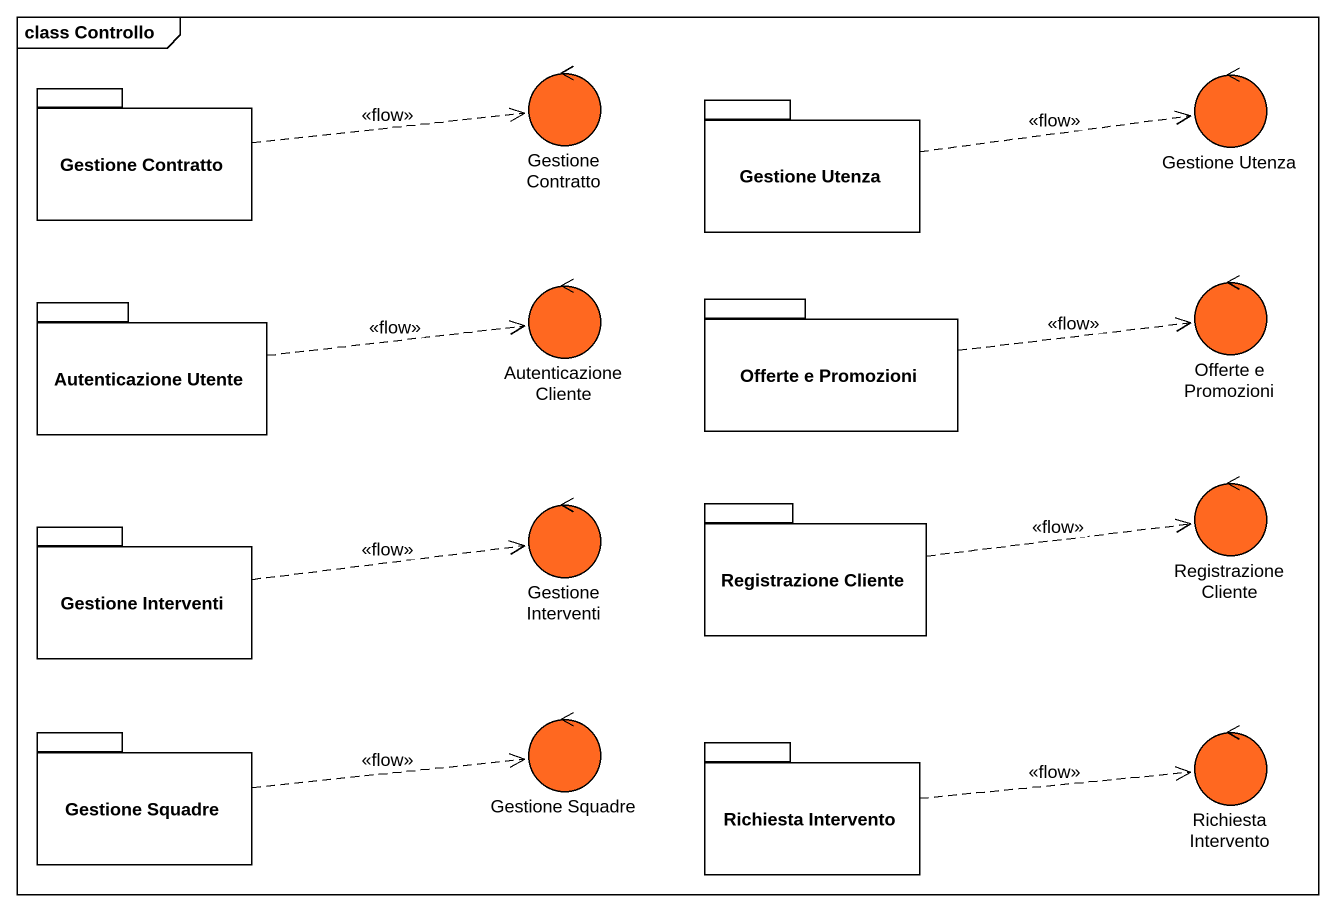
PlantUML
@startuml
mainframe class Controllo
package "Gestione Contratto" as Gestione_Contratto {
}
control "Gestione Contratto" as Gestione_Contratto_2 #FF6820
package "Gestione Utenza" as Gestione_Utenza {
}
control "Gestione Utenza" as Gestione_Utenza_2 #FF6820
package "Autenticazione Utente" as Autenticazione_Utente {
}
control "Autenticazione Cliente" as Autenticazione_Cliente #FF6820
package "Offerte e Promozioni" as Offerte_e_Promozioni {
}
control "Offerte e Promozioni" as Offerte_e_Promozioni_2 #FF6820
control "Registrazione Cliente" as Registrazione_Cliente #FF6820
package "Gestione Interventi" as Gestione_Interventi {
}
control "Gestione Interventi" as Gestione_Interventi_2 #FF6820
package "Registrazione Cliente" as Registrazione_Cliente_2 {
}
control "Gestione Squadre" as Gestione_Squadre #FF6820
package "Gestione Squadre" as Gestione_Squadre_2 {
}
package "Richiesta Intervento" as Richiesta_Intervento {
}
control "Richiesta Intervento" as Richiesta_Intervento_2 #FF6820
Gestione_Contratto .right.> Gestione_Contratto_2 : <<flow>>
Gestione_Utenza .right.> Gestione_Utenza_2 : <<flow>>
Autenticazione_Utente .right.> Autenticazione_Cliente : <<flow>>
Offerte_e_Promozioni .right.> Offerte_e_Promozioni_2 : <<flow>>
Gestione_Interventi .right.> Gestione_Interventi_2 : <<flow>>
Registrazione_Cliente_2 .right.> Registrazione_Cliente : <<flow>>
Gestione_Squadre_2 .right.> Gestione_Squadre : <<flow>>
Richiesta_Intervento .right.> Richiesta_Intervento_2 : <<flow>>
@enduml
